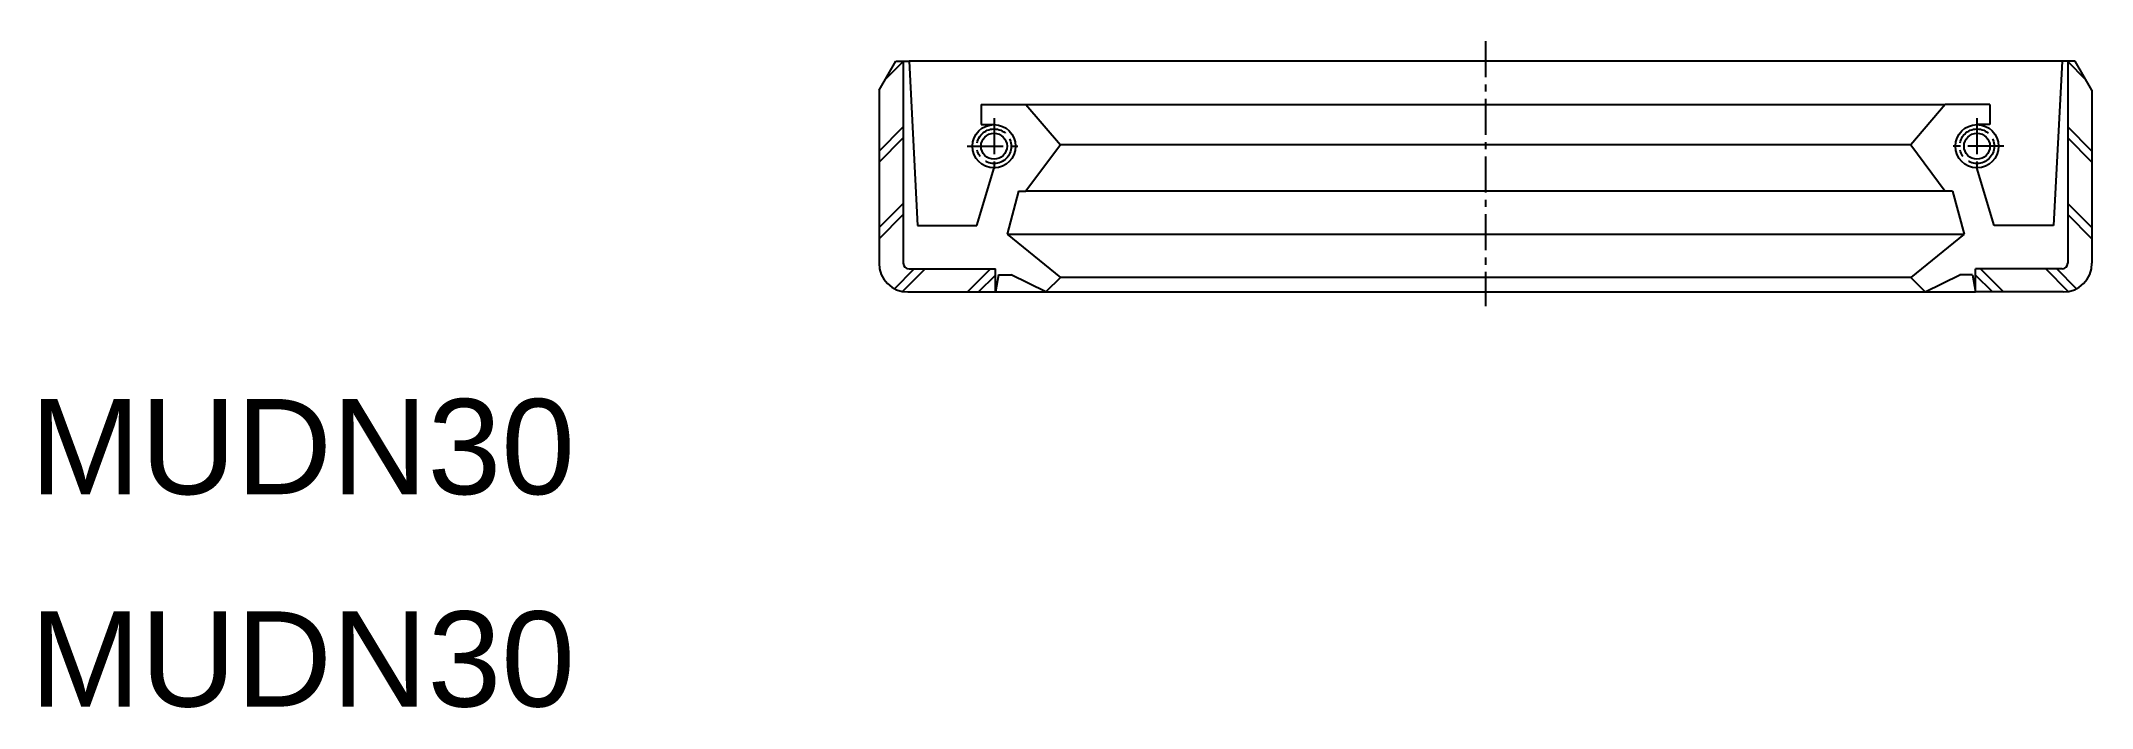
# Model space of a CAD drawing. Extents: x 393.2 to 464.3, y 572.1 to 595.2.
import ezdxf
from ezdxf.enums import TextEntityAlignment as Align

# ---------------------------------------------------------------- set-up
doc = ezdxf.new("R2010")
doc.units = 0
doc.linetypes.add('CENTER', pattern=[2, 1.25, -0.25, 0.25, -0.25])
doc.layers.get('0').update_dxf_attribs({"linetype": 'CONTINUOUS'})
doc.layers.add('CENTER', color=1, linetype='CENTER')

msp = doc.modelspace()

# ---------------------------------------------------------------- linework, layer by layer
at = {"color": 7, "linetype": 'CONTINUOUS'}
for p, q in [((422.222, 593.545), (422.802, 594.545)), ((422.802, 594.545), (423.262, 594.545)), ((423.062, 594.545), (423.062, 587.545)), ((423.262, 594.545), (423.562, 588.845)), ((463.262, 594.545), (423.262, 594.545)), ((463.262, 594.545), (462.962, 588.845)), ((463.722, 594.545), (463.262, 594.545)), ((463.462, 594.545), (463.462, 587.545)), ((464.302, 593.545), (463.722, 594.545)), ((422.222, 593.545), (422.222, 587.545)), ((464.302, 593.545), (464.302, 587.545)), ((425.762, 593.045), (427.312, 593.045)), ((425.762, 593.045), (425.762, 592.345)), ((427.312, 593.045), (428.512, 591.645)), ((427.312, 593.045), (459.212, 593.045)), ((459.212, 593.045), (458.012, 591.645)), ((460.762, 593.045), (459.212, 593.045)), ((460.762, 593.045), (460.762, 592.345)), ((425.762, 592.345), (426.212, 592.345)), ((460.762, 592.345), (460.312, 592.345)), ((428.512, 591.645), (427.312, 590.045)), ((458.012, 591.645), (428.512, 591.645)), ((458.012, 591.645), (459.212, 590.045)), ((425.612, 588.845), (426.212, 590.845)), ((460.912, 588.845), (460.312, 590.845)), ((427.062, 590.045), (426.662, 588.545)), ((427.062, 590.045), (427.312, 590.045)), ((459.212, 590.045), (427.312, 590.045)), ((459.462, 590.045), (459.212, 590.045)), ((459.462, 590.045), (459.862, 588.545)), ((423.562, 588.845), (425.612, 588.845)), ((426.662, 588.545), (428.512, 587.045)), ((426.662, 588.545), (459.862, 588.545)), ((459.862, 588.545), (458.012, 587.045)), ((462.962, 588.845), (460.912, 588.845)), ((423.262, 587.345), (426.262, 587.345)), ((426.262, 586.545), (426.262, 587.345)), ((426.362, 587.145), (426.262, 586.545)), ((426.362, 587.145), (426.812, 587.145)), ((428.012, 586.545), (426.812, 587.145)), ((428.512, 587.045), (428.012, 586.545)), ((458.012, 587.045), (428.512, 587.045)), ((458.012, 587.045), (458.512, 586.545)), ((458.512, 586.545), (459.712, 587.145)), ((460.162, 587.145), (459.712, 587.145)), ((460.162, 587.145), (460.262, 586.545)), ((463.262, 587.345), (460.262, 587.345)), ((460.262, 586.545), (460.262, 587.345)), ((423.222, 586.545), (426.262, 586.545)), ((426.262, 586.545), (460.262, 586.545)), ((463.302, 586.545), (460.262, 586.545))]:
    msp.add_line(p, q, dxfattribs=at)
at = {"color": 3, "linetype": 'CONTINUOUS'}
for p, q in [((422.429, 593.902), (423.062, 594.535)), ((464.094, 593.902), (463.462, 594.535)), ((422.222, 591.427), (423.062, 592.267)), ((464.302, 591.427), (463.462, 592.267)), ((422.222, 591.043), (423.062, 591.883)), ((464.302, 591.043), (463.462, 591.883)), ((422.222, 588.776), (423.062, 589.616)), ((422.222, 588.392), (423.062, 589.232)), ((464.302, 588.776), (463.462, 589.616)), ((464.302, 588.392), (463.462, 589.232)), ((422.757, 586.659), (423.442, 587.345)), ((423.042, 586.561), (423.826, 587.345)), ((425.294, 586.545), (426.094, 587.345)), ((425.678, 586.545), (426.262, 587.128)), ((460.845, 586.545), (460.262, 587.128)), ((461.229, 586.545), (460.429, 587.345)), ((463.481, 586.561), (462.697, 587.345)), ((463.766, 586.659), (463.081, 587.345))]:
    msp.add_line(p, q, dxfattribs=at)
at = {"color": 7, "linetype": 'CONTINUOUS'}
for centre, radius in [((426.212, 591.595), 0.75), ((426.212, 591.595), 0.45), ((460.312, 591.595), 0.75), ((460.312, 591.595), 0.45)]:
    msp.add_circle(centre, radius, dxfattribs=at)
for centre, radius, start, end in [((423.222, 587.545), 1, 180, 270), ((423.262, 587.545), 0.2, 180, 270), ((463.262, 587.545), 0.2, 270, 0), ((463.302, 587.545), 1, 270, 0)]:
    msp.add_arc(centre, radius, start, end, dxfattribs=at)
at = {"layer": 'CENTER', "color": 1, "linetype": 'CENTER'}
for p, q in [((443.262, 595.241), (443.262, 586.057)), ((426.212, 592.566), (426.212, 590.602)), ((460.312, 592.566), (460.312, 590.602)), ((425.283, 591.595), (427.16, 591.595)), ((461.24, 591.595), (459.363, 591.595))]:
    msp.add_line(p, q, dxfattribs=at)
for centre in [(426.212, 591.595), (460.312, 591.595)]:
    msp.add_circle(centre, 0.6, dxfattribs=at)

# ---------------------------------------------------------------- texts
at = {"color": 7, "linetype": 'CONTINUOUS', "width": 1.041667}
for p in [(392.773, 578.547), (392.773, 571.187)]:
    msp.add_text('MUDN30', height=3.3, dxfattribs=at).set_placement(p, align=Align.BOTTOM_LEFT)

doc.saveas('drawing.dxf')
